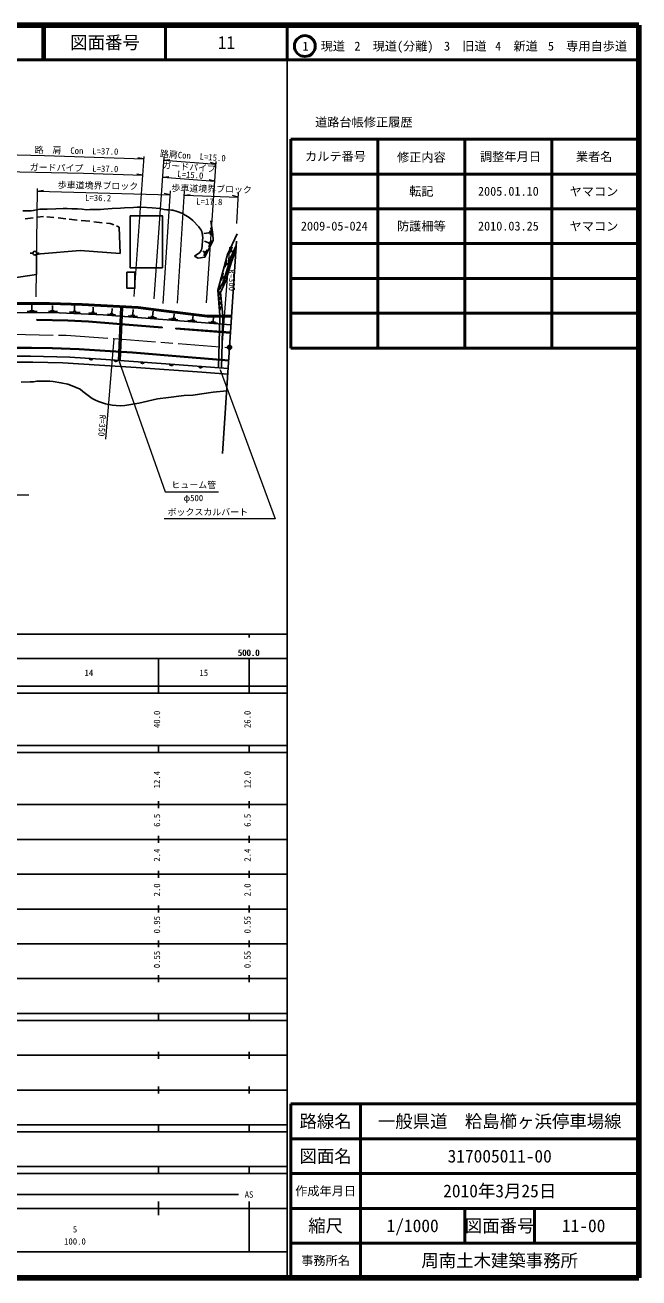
# Model space of a CAD drawing. Units: millimetres at full size, sheet at 1:1000; details may follow other scales. Extents: x 40000 to 680000, y 20000 to 380000.
# Drawn here: x 503663 to 680000, y 20000 to 380000 of the extents above; entities that cross this region are included whole.
import ezdxf
from ezdxf.enums import TextEntityAlignment as Align

# ---------------------------------------------------------------- set-up
doc = ezdxf.new("R2010")
doc.units = ezdxf.units.MM
doc.header["$LTSCALE"] = 1000
doc.header["$PDMODE"] = 32
doc.header["$PDSIZE"] = 500
doc.linetypes.add('CHAIN', pattern=[18.5, 12, -1.5, 3.5, -1.5])
for name, color, linetype, lineweight in [('M-BGD', 7, 'Continuous', 25), ('M-BMK', 2, 'CHAIN', 13), ('M-BMK-OTRS', 5, 'Continuous', 25), ('M-BMK-SRVR', 3, 'Continuous', 25), ('M-STR-HTXT', 7, 'Continuous', 13), ('M-STR-STRC', 7, 'Continuous', 25), ('M-TTL', 2, 'Continuous', 140), ('M-TTL-BAND', 7, 'Continuous', 25), ('M-TTL-FRAM', 2, 'Continuous', 50), ('M-TTL-LINE', 7, 'Continuous', 50)]:
    doc.layers.add(name, color=color, linetype=linetype, lineweight=lineweight)
doc.layers.add('M-OTRS', color=6, linetype='Continuous')
doc.layers.add('M-TTL-TXT', color=7, linetype='Continuous')
doc.styles.add('ＭＳ ゴシック', font='')
doc.styles.get('ＭＳ ゴシック').set_extended_font_data('MS Gothic')

# ---------------------------------------------------------------- blocks, each defined once
blk = doc.blocks.new('open_arrow')
at = {"color": 0, "linetype": 'Continuous', "lineweight": -2}
blk.add_lwpolyline([(7.5, 1.25), (0, 0), (7.5, -1.25)], dxfattribs=at)

msp = doc.modelspace()

# ---------------------------------------------------------------- hatches: boundary and pattern name
at = {"layer": 'M-BGD'}
for points in [[(522144, 284199, 0.82183), (523133, 284138)], [(529299, 283733, 0.82183), (530287, 283661)], [(536911, 283180, 0.82183), (537899, 283108)], [(545182, 282576, 0.82183), (546170, 282502)], [(553616, 281939, 0.82183), (554604, 281865)]]:
    msp.add_hatch(color=256, dxfattribs=at).paths.add_polyline_path(points)

# ---------------------------------------------------------------- linework, layer by layer
for p, q in [((503714, 324280), (506000, 324566)), ((507103, 324760), (508968, 324996)), ((509918, 324901), (511970, 324700)), ((513162, 324561), (515388, 324338)), ((516344, 324200), (518613, 323970)), ((519766, 323848), (522238, 323603)), ((523395, 323489), (525855, 323188)), ((530730, 321969), (529900, 322308)), ((556600, 320090), (556580, 320453)), ((556912, 319748), (556781, 320906)), ((557306, 319486), (556993, 321773)), ((556590, 320272), (554997, 320131)), ((556610, 317352), (555237, 317904)), ((556429, 317026), (556792, 317678)), ((556441, 316311), (557332, 318104)), ((505908, 314473), (505158, 314473)), ((507008, 314473), (507758, 314473)), ((555283, 314658), (554716, 315024)), ((555037, 313704), (555965, 315408)), ((555064, 314275), (555501, 315042)), ((562348, 314464), (563181, 316274)), ((562696, 314779), (563059, 315474)), ((562878, 315126), (563286, 314908)), ((561060, 310434), (561646, 312462)), ((561408, 311014), (561621, 311690)), ((561514, 311352), (561923, 311226)), ((560087, 306609), (560613, 308674)), ((560434, 307167), (560626, 307885)), ((560530, 307526), (560800, 307423)), ((559638, 296545), (558991, 303839)), ((505620, 298108), (505620, 299470)), ((511533, 298094), (511543, 299426)), ((517816, 297935), (517840, 299328)), ((523186, 297627), (523199, 298961)), ((530474, 283647), (531128, 298910)), ((530973, 283611), (531627, 298882)), ((504308, 297687), (507148, 297687)), ((505000, 297894), (506253, 297894)), ((505435, 298108), (505805, 298108)), ((510399, 297713), (512960, 297674)), ((511005, 297882), (512067, 297876)), ((511324, 298097), (511741, 298091)), ((516459, 297557), (519460, 297446)), ((517438, 297732), (518334, 297714)), ((517696, 297935), (517937, 297935)), ((521979, 297280), (524303, 297154)), ((522701, 297429), (523623, 297389)), ((522985, 297639), (523388, 297615)), ((527355, 296964), (529671, 296725)), ((528084, 297078), (529003, 296993)), ((528378, 297274), (528779, 297230)), ((528578, 297252), (528656, 298583)), ((533308, 296472), (535937, 296275)), ((534058, 296681), (535183, 296564)), ((534461, 296839), (534825, 296805)), ((534643, 296822), (534756, 298292)), ((539010, 296086), (541391, 295831)), ((539791, 296241), (540726, 296146)), ((540150, 296380), (540415, 296369)), ((540283, 296375), (540414, 297774)), ((545008, 295606), (547586, 295336)), ((545777, 295776), (547009, 295643)), ((546167, 295942), (546568, 295911)), ((546367, 295927), (546492, 297068)), ((551212, 295238), (552445, 295105)), ((551602, 295404), (552003, 295374)), ((551803, 295389), (551927, 296531)), ((557686, 294943), (557811, 296084)), ((559580, 296145), (559204, 281518)), ((560432, 296138), (560120, 281448)), ((550444, 295069), (553022, 294798)), ((556327, 294622), (558905, 294352)), ((557096, 294792), (558328, 294659)), ((557486, 294958), (557887, 294928))]:
    msp.add_line(p, q, dxfattribs=at)
for points in [[(503003, 326591), (504062, 326649), (505412, 326627), (506033, 326696), (507909, 327087), (509002, 327133), (510039, 327132), (512507, 327156), (514653, 327297), (515742, 327279), (517059, 327168), (518725, 327178), (520025, 327089), (521316, 326936), (522269, 326970), (525336, 327012), (526336, 327119), (528701, 327282), (531067, 327380), (532180, 327486), (534833, 327605), (535868, 327652), (536969, 327626), (540193, 327518), (542396, 327252), (543653, 327022), (544339, 326925), (544804, 326877), (545752, 326858), (546129, 326829), (547397, 326457), (548648, 325978), (550836, 324706), (551851, 323881), (553599, 321998), (554294, 321067), (554454, 320698), (554565, 320219), (554712, 318893), (554651, 318205), (554515, 316428), (554478, 315789), (554368, 315457), (554085, 314917), (553864, 314671), (552357, 313554)], [(469154, 316660), (468939, 301157), (475423, 302567), (487917, 305353), (491470, 305988), (506927, 308353), (506927, 314060), (508132, 314300), (519488, 315269), (530955, 314406), (530730, 321969)], [(527056, 323032), (528156, 322940), (528387, 322870), (529123, 322593)], [(557012, 323750), (557611, 319775), (557695, 318171), (555308, 313328), (553379, 313028), (553194, 313087), (552357, 313554)], [(558991, 303839), (561847, 314035), (564553, 320017)], [(558991, 303839), (560409, 305726), (560835, 306959), (562733, 313305), (564335, 316697)], [(560446, 296538), (559782, 303181), (561226, 306333), (561858, 308172), (562900, 311643), (563976, 314794), (564258, 315523)], [(306114, 275895), (311415, 276430), (313731, 276837), (325312, 279231), (340878, 282458), (354957, 285383), (378232, 288956), (398322, 291835), (413221, 293539), (430810, 295096), (457682, 297345), (469295, 298315), (478460, 299010), (485069, 299414), (494939, 299788), (510691, 299815), (520053, 299532), (536138, 298628), (543486, 297701), (555991, 296177), (562984, 296115)], [(306116, 276298), (311360, 276827), (313656, 277230), (325231, 279623), (340796, 282850), (354886, 285777), (378173, 289351), (398271, 292231), (413180, 293937), (430776, 295494), (457649, 297744), (469264, 298713), (478433, 299409), (485050, 299814), (494931, 300188), (510697, 300215), (520070, 299932), (536174, 299027), (543535, 298098), (556017, 296577), (562987, 296515)], [(314179, 276930), (327551, 279022), (342505, 281461), (367140, 285246), (378945, 286993), (388719, 288436), (400721, 290118), (405581, 290697), (422595, 292169), (437171, 293545), (459182, 295355), (471005, 296210), (483072, 296974), (491362, 297270), (506692, 297451), (513479, 297338), (526100, 296749), (544519, 295319), (562812, 293827)], [(495424, 284904), (505180, 284895), (516516, 284544), (526904, 283907), (544129, 282656), (561997, 281307)], [(490911, 283144), (505875, 283172), (514470, 282925), (535554, 281610), (554426, 280265), (561894, 279713)], [(502535, 277382), (505096, 277499), (506040, 277485), (507086, 277645), (508422, 277703), (510734, 277674), (511750, 277572), (513957, 277224), (515994, 276831), (517194, 276380), (519448, 275393), (520229, 274711), (522960, 272670), (523913, 272211), (524734, 271819), (526742, 271184), (528710, 270765), (529858, 270647), (531200, 270630), (532331, 270715), (536374, 271389), (541677, 272592), (542493, 272711), (544099, 272881), (549389, 273539), (551840, 273688), (557704, 274481), (561593, 274937)]]:
    msp.add_lwpolyline(points, dxfattribs=at)
for points in [[(533839, 325198), (543121, 325198), (543121, 310281), (533839, 310281)], [(532923, 308975), (535198, 308975), (535198, 304384), (532923, 304384)]]:
    msp.add_lwpolyline(points, close=True, dxfattribs=at)
msp.add_circle((506458, 314473), 550, dxfattribs=at)
for centre, radius, start, end in [((562504, 313926), 788, 283.63933, 27.90344), ((562597, 315468), 1320, 297.21208, 12.24612), ((561234, 310191), 846, 293.37376, 33.32437), ((561704, 311419), 799, 287.24318, 39.45495), ((562113, 312661), 764, 285.79731, 40.90083), ((560066, 306535), 879, 293.03151, 28.86764), ((560417, 307716), 865, 298.95144, 27.74669), ((560949, 308894), 810, 286.74283, 39.9553), ((558997, 304697), 858, 269.58364, 16.54175), ((558157, 302884), 1268, 321.26539, 48.87106), ((559700, 305645), 714, 279.6139, 6.51148), ((558759, 301411), 782, 309.81928, 60.31717), ((558753, 300031), 930, 313.11561, 57.02084), ((558990, 298639), 817, 309.32808, 60.80837), ((522644, 284266), 505, 187.66148, 345.31967), ((529800, 283794), 505, 187.01734, 344.67553), ((537412, 283242), 505, 187.01734, 344.67553), ((545684, 282637), 505, 186.85274, 344.51093), ((554118, 282000), 505, 186.85274, 344.51093)]:
    msp.add_arc(centre, radius, start, end, dxfattribs=at)
at = {"layer": 'M-BMK'}
msp.add_lwpolyline([(259669, 264361), (274494, 265741), (295422, 267850), (312858, 270018), (330168, 272672), (359810, 277464), (380662, 280777), (393058, 282650), (405297, 284277), (414842, 285353), (426983, 286413), (460579, 289049), (473450, 290035), (485302, 290756), (499785, 291168), (515472, 290856), (529176, 289934), (562392, 287372)], dxfattribs=at)
at = {"layer": 'M-BMK-OTRS'}
msp.add_line((560407, 256866), (564377, 317878), dxfattribs=at)
at = {"layer": 'M-BMK-SRVR'}
msp.add_circle((562392, 287372), 600, dxfattribs=at)
at = {"layer": 'M-OTRS'}
msp.add_point((562392, 287372), dxfattribs=at)
at = {"layer": 'M-STR-HTXT'}
for p, q in [((535004, 302005), (537829, 342258)), ((540702, 301330), (543616, 342015)), ((537777, 341524), (536056, 341893)), ((543556, 341169), (545272, 341407)), ((543556, 341169), (558542, 340043)), ((555804, 300167), (558592, 340779)), ((558542, 340043), (556928, 340520)), ((537447, 336823), (535726, 337192)), ((543206, 336288), (544922, 336527)), ((543206, 336288), (558206, 335158)), ((558206, 335158), (556575, 335563)), ((506823, 301868), (507275, 333035)), ((507264, 332277), (508979, 332557)), ((507264, 332277), (545332, 331219)), ((543325, 299952), (545405, 332348)), ((545332, 331219), (543663, 331636)), ((547468, 300119), (549493, 332279)), ((549419, 331109), (551136, 331347)), ((564447, 323001), (564979, 331765)), ((549419, 331109), (564906, 330572)), ((564906, 330572), (563237, 330990)), ((560250, 287538), (562478, 316205)), ((529176, 289934), (526759, 261031))]:
    msp.add_line(p, q, dxfattribs=at)
for points in [[(497558, 342776), (509250, 342540), (529266, 341877), (537777, 341524)], [(497598, 337896), (520474, 337402), (537447, 336823)], [(470419, 283189), (489167, 245030), (504719, 245030)], [(530711, 283287), (543894, 245885), (559202, 245885)], [(559715, 280933), (575546, 238100), (543616, 238100)]]:
    msp.add_lwpolyline(points, dxfattribs=at)
at = {"layer": 'M-STR-STRC'}
for p, q in [((507013, 295410), (507007, 295210)), ((543051, 293208), (543035, 293009)), ((546979, 292931), (546963, 292732)), ((546963, 292732), (562681, 291510)), ((546979, 292931), (562694, 291710))]:
    msp.add_line(p, q, dxfattribs=at)
for points in [[(507007, 295210), (515967, 294970), (521860, 294701), (530038, 294062), (543035, 293009)], [(507013, 295410), (515974, 295170), (521872, 294901), (530054, 294261), (543051, 293208)], [(496550, 287395), (505486, 287392), (511499, 287242), (519211, 286944), (528079, 286426), (534529, 285983), (550507, 284670), (562169, 283699)], [(496551, 287195), (505484, 287192), (511493, 287042), (519201, 286744), (528066, 286227), (534514, 285783), (550491, 284471), (562156, 283500)]]:
    msp.add_lwpolyline(points, dxfattribs=at)
at = {"layer": 'M-TTL'}
for p, q in [((680000, 380000), (40000, 380000)), ((680000, 20000), (680000, 380000)), ((40000, 20000), (680000, 20000))]:
    msp.add_line(p, q, dxfattribs=at)
at = {"layer": 'M-TTL-BAND'}
for p, q in [((579000, 20000), (579000, 370000)), ((40000, 205000), (579000, 205000)), ((568000, 205000), (568000, 204000)), ((68000, 198000), (579000, 198000)), ((542000, 188000), (542000, 198000)), ((568000, 188000), (568000, 198000)), ((40000, 190000), (579000, 190000)), ((40000, 188000), (579000, 188000)), ((40000, 173000), (579000, 173000)), ((542000, 171000), (542000, 173000)), ((568000, 171000), (568000, 173000)), ((40000, 171000), (579000, 171000)), ((40000, 156000), (579000, 156000)), ((542000, 155000), (542000, 157000)), ((568000, 155000), (568000, 157000)), ((46000, 146000), (579000, 146000)), ((542000, 145000), (542000, 147000)), ((568000, 145000), (568000, 147000)), ((542000, 135000), (542000, 137000)), ((568000, 135000), (568000, 137000)), ((52000, 136000), (579000, 136000)), ((46000, 126000), (579000, 126000)), ((542000, 125000), (542000, 127000)), ((568000, 125000), (568000, 127000)), ((52000, 116000), (579000, 116000)), ((542000, 115000), (542000, 117000)), ((568000, 115000), (568000, 117000)), ((46000, 106000), (579000, 106000)), ((542000, 105000), (542000, 107000)), ((568000, 105000), (568000, 107000)), ((40000, 96000), (579000, 96000)), ((40000, 94000), (579000, 94000)), ((542000, 94000), (542000, 96000)), ((568000, 94000), (568000, 96000)), ((49000, 84000), (579000, 84000)), ((542000, 83000), (542000, 85000)), ((568000, 83000), (568000, 85000)), ((40000, 74000), (579000, 74000)), ((542000, 73000), (542000, 75000)), ((568000, 73000), (568000, 75000)), ((40000, 64000), (579000, 64000)), ((40000, 62000), (579000, 62000)), ((542000, 62000), (542000, 64000)), ((568000, 62000), (568000, 64000)), ((40000, 52000), (579000, 52000)), ((542000, 50000), (542000, 52000)), ((568000, 50000), (568000, 52000)), ((40000, 50000), (579000, 50000)), ((71000, 44000), (565000, 44000)), ((40000, 40000), (579000, 40000)), ((542000, 38000), (542000, 42000)), ((568000, 27500), (568000, 42000)), ((68000, 27500), (579000, 27500))]:
    msp.add_line(p, q, dxfattribs=at)
at = {"layer": 'M-TTL-FRAM'}
for p, q in [((580000, 347197), (580000, 287197)), ((580000, 347197), (680000, 347197)), ((580000, 287197), (680000, 287197)), ((680000, 70000), (580000, 70000)), ((580000, 70000), (580000, 20000))]:
    msp.add_line(p, q, dxfattribs=at)
at = {"layer": 'M-TTL-LINE'}
for p, q in [((508747, 380000), (508747, 370000)), ((509247, 380000), (509247, 370000)), ((543997, 380000), (543997, 370000)), ((579000, 380000), (579000, 370000)), ((40000, 370000), (680000, 370000)), ((605000, 347197), (605000, 287197)), ((630000, 347197), (630000, 287197)), ((655000, 347197), (655000, 287197)), ((580000, 337197), (680000, 337197)), ((580000, 327197), (680000, 327197)), ((580000, 317197), (680000, 317197)), ((580000, 307197), (680000, 307197)), ((580000, 297197), (680000, 297197)), ((600000, 70000), (600000, 20000)), ((680000, 60000), (580000, 60000)), ((680000, 50000), (580000, 50000)), ((680000, 40000), (580000, 40000)), ((630000, 40000), (630000, 30000)), ((650000, 40000), (650000, 30000)), ((680000, 30000), (580000, 30000))]:
    msp.add_line(p, q, dxfattribs=at)
msp.add_circle((584031, 373958), 3000, dxfattribs=at)

# ---------------------------------------------------------------- block references
at = {"layer": 'M-STR-HTXT', "xscale": 100, "yscale": 100}
for p, rotation in [((530711, 283287), 289.4), ((559715, 280933), 290.3)]:
    msp.add_blockref('open_arrow', p, dxfattribs=dict(at, rotation=rotation))

# ---------------------------------------------------------------- texts
at = {"layer": 'M-STR-HTXT', "style": 'ＭＳ ゴシック'}
for s, rotation, p in [('路\u3000肩\u3000Con\u3000L=37.0', 358.759, (518401, 342438)), ('路肩Con\u3000L=15.0', 355.894, (551761, 340930)), ('ガードパイプ\u3000L=37.0', 358.759, (517704, 337442)), ('ガードパイプ', 355.894, (550723, 337746)), ('歩車道境界ブロック', 359.004, (524587, 332407)), ('L=15.0', 355.894, (551042, 335515)), ('L=36.2', 359.004, (524636, 328870)), ('歩車道境界ブロック', 358.577, (557228, 331466)), ('L=17.8', 358.577, (556560, 327801)), ('R=300', 269.259, (561669, 306709)), ('R=350', 265.764, (524347, 265028))]:
    msp.add_text(s, height=1833, rotation=rotation, dxfattribs=at).set_placement(p, align=Align.BOTTOM_CENTER)
for s, p in [('ヒューム管', (545702, 246385)), ('ボックスカルバート', (544616, 238600))]:
    msp.add_text(s, height=1833, dxfattribs=at).set_placement(p, align=Align.BOTTOM_LEFT)
msp.add_text('φ500', height=1833, dxfattribs=at).set_placement((552010, 242639), align=Align.BOTTOM_CENTER)
at = {"layer": 'M-TTL-BAND', "style": 'ＭＳ ゴシック'}
for s, p in [('500.0', (567844, 198195)), ('500.0', (568000, 198195)), ('14', (522000, 192405)), ('15', (555000, 192405)), ('AS', (568000, 42500)), ('5', (518000, 32523)), ('100.0', (518000, 29033))]:
    msp.add_text(s, height=1833, dxfattribs=at).set_placement(p, align=Align.BOTTOM_CENTER)
for s, p in [('40.0', (543000, 180500)), ('26.0', (569000, 180500)), ('12.4', (543000, 163174)), ('12.0', (569000, 163174)), ('6.5', (543000, 151500)), ('6.5', (569000, 151500)), ('2.4', (543000, 141500)), ('2.4', (569000, 141500)), ('2.0', (543000, 131500)), ('2.0', (569000, 131500)), ('0.95', (543000, 121500)), ('0.55', (569000, 121500)), ('0.55', (543000, 111500)), ('0.55', (569000, 111500))]:
    msp.add_text(s, height=1833, rotation=90, dxfattribs=at).set_placement(p, align=Align.BOTTOM_CENTER)
at = {"layer": 'M-TTL-TXT', "style": 'ＭＳ ゴシック'}
for s, height, p in [('図面番号', 3666, (526622, 375000)), ('11', 3666, (561497, 375000)), ('1\u3000現道', 2566, (589448, 373958)), ('2\u3000現道(分離)', 2566, (609619, 373958)), ('3\u3000旧道', 2566, (630121, 373958)), ('4\u3000新道', 2566, (644824, 373958)), ('5\u3000専用自歩道', 2566, (665228, 373958)), ('道路台帳修正履歴', 2566, (600968, 352113)), ('カルテ番号', 2566, (592839, 342277)), ('修正内容', 2566, (617509, 342023)), ('調整年月日', 2566, (643089, 342197)), ('業者名', 2566, (667134, 342197)), ('転記', 2566, (617500, 332245)), ('2005.01.10', 2566, (642500, 332245)), ('ヤマコン', 2566, (667077, 332189)), ('2009-05-024', 2566, (592500, 322245)), ('防護柵等', 2566, (617500, 322245)), ('2010.03.25', 2566, (642500, 322245)), ('ヤマコン', 2566, (667077, 322189)), ('路線名', 3666, (590000, 65000)), ('路線名', 3666, (590000, 65000)), ('一般県道\u3000粭島櫛ヶ浜停車場線', 3666, (640000, 65000)), ('図面名', 3666, (590000, 55000)), ('図面名', 3666, (590000, 55000)), ('317005011-00', 3666, (640000, 55000)), ('2010年3月25日', 3666, (640000, 45000)), ('作成年月日', 2566, (590000, 45000)), ('作成年月日', 2566, (590000, 45000)), ('縮尺', 3666, (590000, 35000)), ('縮尺', 3666, (590000, 35000)), ('1/1000', 3666, (615000, 35000)), ('図面番号', 3666, (640000, 35000)), ('図面番号', 3666, (640000, 35000)), ('11-00', 3666, (664125, 35000)), ('事務所名', 2566, (590000, 25000)), ('事務所名', 2566, (590000, 25000)), ('周南土木建築事務所', 3666, (640000, 25000))]:
    msp.add_text(s, height=height, dxfattribs=at).set_placement(p, align=Align.MIDDLE_CENTER)

doc.saveas('drawing.dxf')
